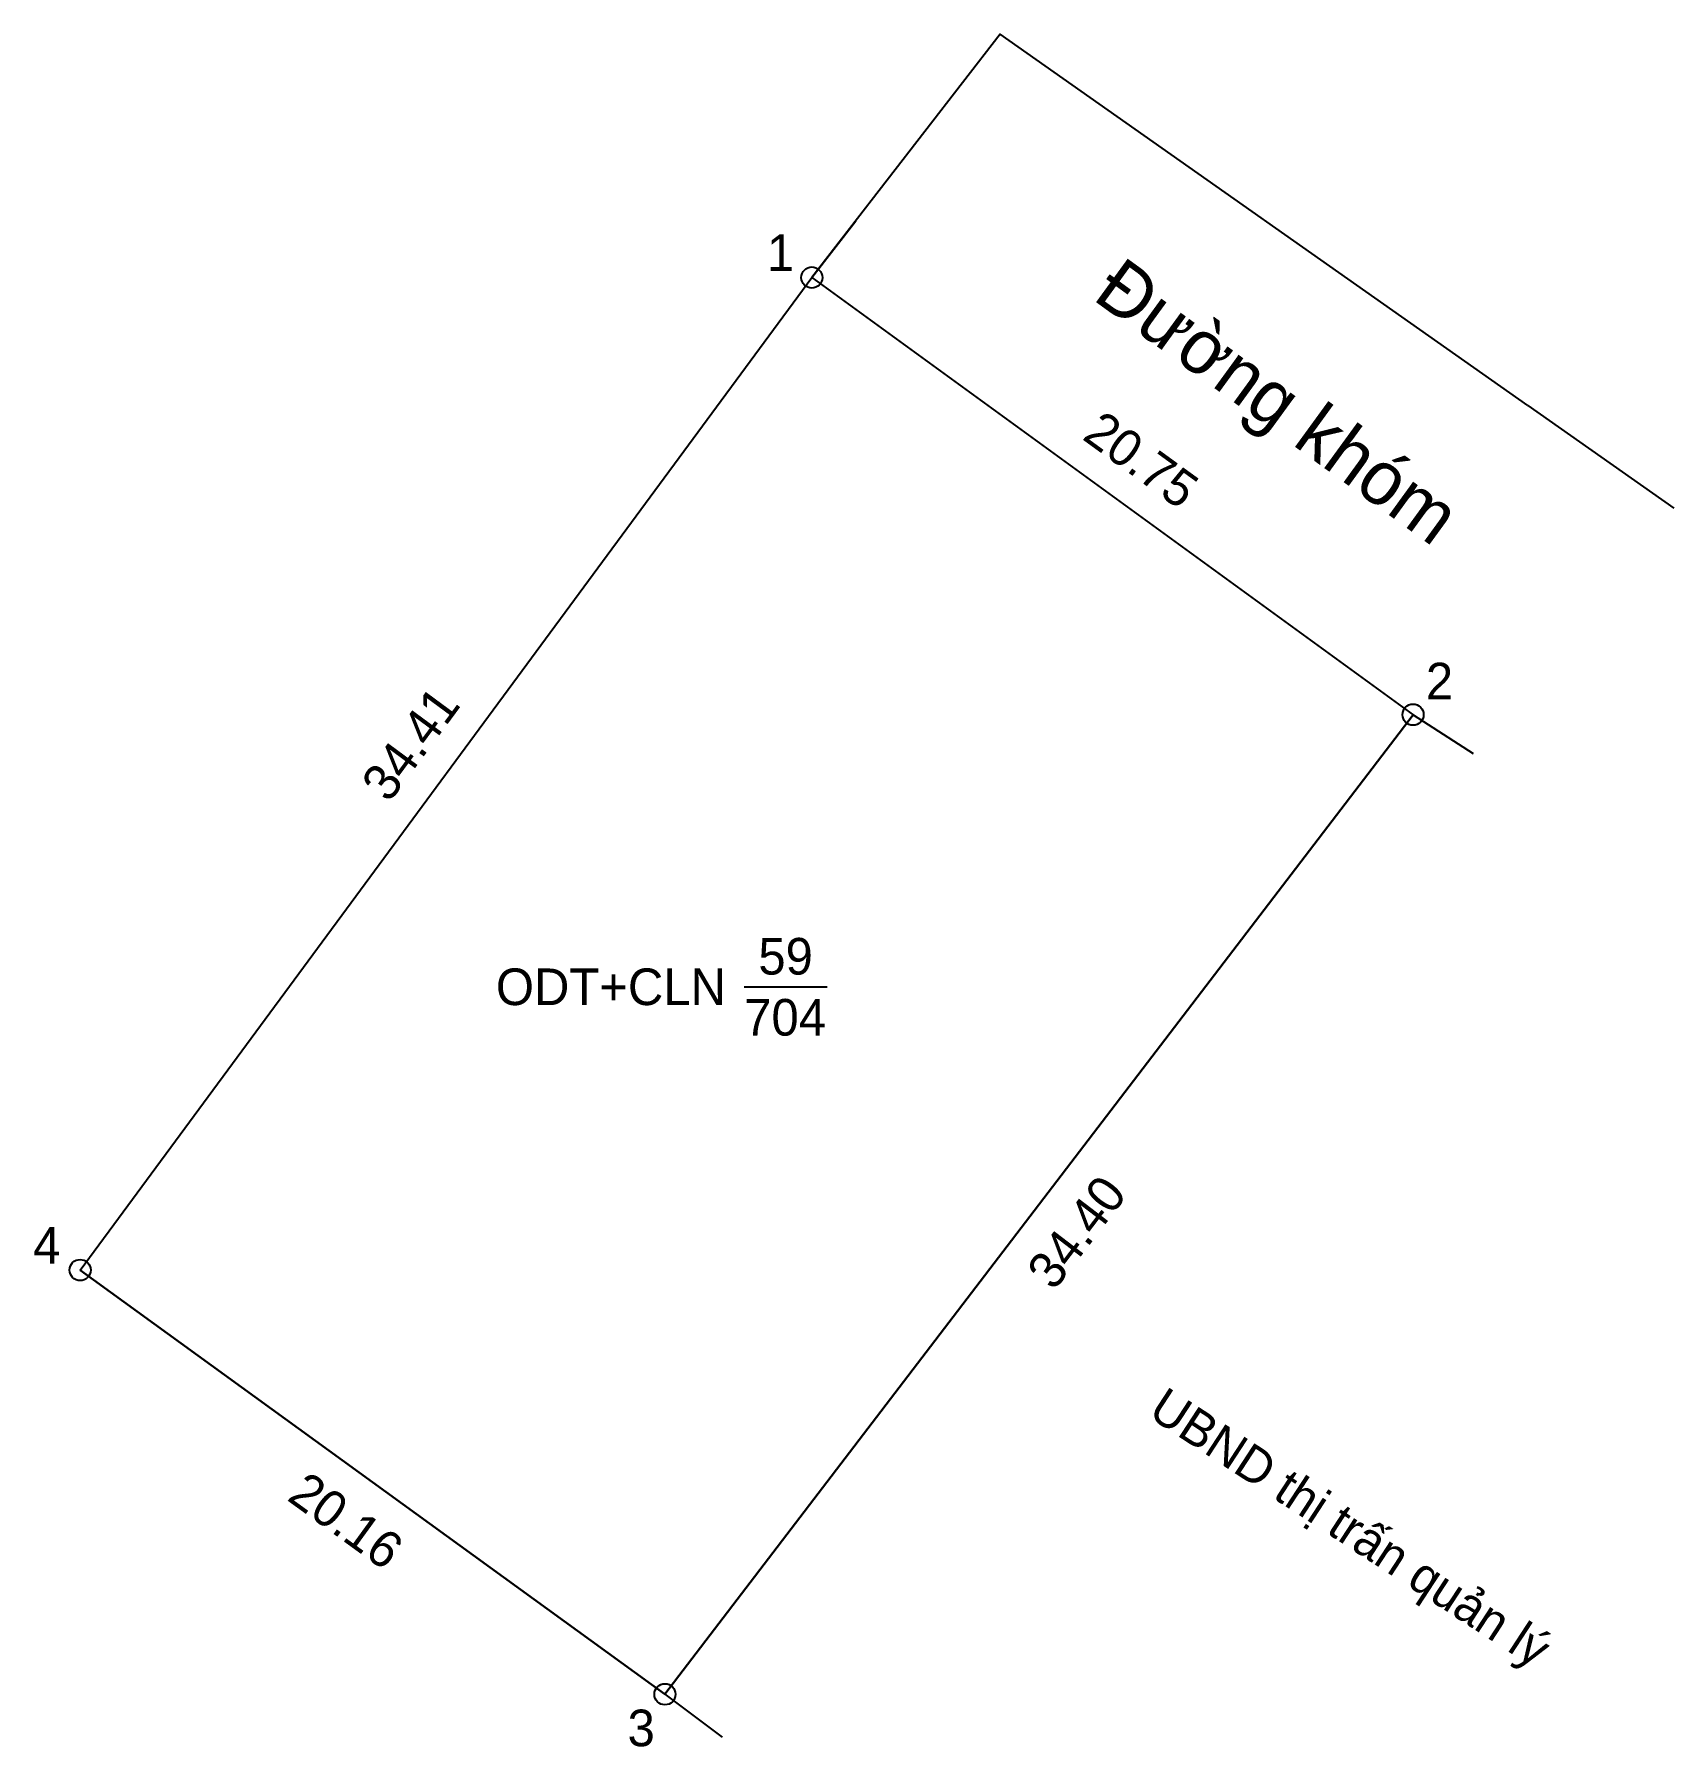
# Model space of a CAD drawing. Extents: x 535602.2 to 535648, y 1839196.5 to 1839244.3.
import ezdxf

# ---------------------------------------------------------------- set-up
doc = ezdxf.new("R2010")
doc.units = 0
for name, color, linetype in [('CanhThua', 7, 'Continuous'), ('ChieuDaiCanhThua', 7, 'Continuous'), ('Level 1', 7, 'Continuous'), ('Level 10', 7, 'Continuous'), ('Level 16', 7, 'Continuous'), ('MocDinhThua', 7, 'Continuous'), ('NhanDiaChinhThua', 7, 'Continuous'), ('SoHieuDinhThua', 7, 'Continuous')]:
    doc.layers.add(name, color=color, linetype=linetype)

msp = doc.modelspace()

# ---------------------------------------------------------------- linework, layer by layer
at = {"layer": 'CanhThua'}
for p, q in [((535603.51, 1839209.83), (535623.93, 1839237.53)), ((535623.93, 1839237.53), (535640.71, 1839225.33)), ((535640.71, 1839225.33), (535619.83, 1839197.99)), ((535619.83, 1839197.99), (535603.51, 1839209.83))]:
    msp.add_line(p, q, dxfattribs=at)
at = {"layer": 'Level 10'}
for p, q in [((535623.93, 1839237.53), (535625.155, 1839239.112)), ((535603.51, 1839209.83), (535623.93, 1839237.53)), ((535623.93, 1839237.53), (535640.71, 1839225.33)), ((535643.91, 1839233.96), (535647.985, 1839231.092)), ((535619.83, 1839197.99), (535640.71, 1839225.33)), ((535640.71, 1839225.33), (535642.383, 1839224.251)), ((535603.51, 1839209.83), (535619.83, 1839197.99)), ((535619.83, 1839197.99), (535621.431, 1839196.791))]:
    msp.add_line(p, q, dxfattribs=at)
msp.add_lwpolyline([(535643.91, 1839233.96), (535629.19, 1839244.32), (535623.93, 1839237.53)], dxfattribs=at)
at = {"layer": 'MocDinhThua'}
for centre in [(535623.93, 1839237.53), (535640.71, 1839225.33), (535603.51, 1839209.83), (535619.83, 1839197.99)]:
    msp.add_circle(centre, 0.295, dxfattribs=at)
at = {"layer": 'NhanDiaChinhThua'}
msp.add_line((535622.043, 1839217.736), (535624.357, 1839217.736), dxfattribs=at)

# ---------------------------------------------------------------- texts
at = {"layer": 'ChieuDaiCanhThua'}
for s, rotation, p in [('20.75', 323.9807, (535631.445, 1839233.039)), ('34.41', 53.6029, (535612.125, 1839222.842)), ('34.40', 52.6304, (535630.686, 1839209.224)), ('20.16', 324.0395, (535609.25, 1839203.43))]:
    msp.add_text(s, height=1.0223, rotation=rotation, dxfattribs=at).set_placement(p)
at = {"layer": 'Level 1'}
msp.add_text('Đường khóm', height=1.5, rotation=323.9807, dxfattribs=at).set_placement((535631.73, 1839236.939))
at = {"layer": 'Level 16'}
msp.add_text('UBND thị trấn quản lý', height=1.00002, rotation=326.8833, dxfattribs=at).set_placement((535633.277, 1839205.762))
at = {"layer": 'NhanDiaChinhThua'}
for s, p in [('59', (535622.438, 1839218.077)), ('ODT+CLN', (535615.113, 1839217.225)), ('704', (535622.044, 1839216.373))]:
    msp.add_text(s, height=1.0223, dxfattribs=at).set_placement(p)
at = {"layer": 'SoHieuDinhThua'}
for s, p in [('1', (535622.678, 1839237.713)), ('2', (535641.067, 1839225.757)), ('4', (535602.198, 1839210.012)), ('3', (535618.788, 1839196.541))]:
    msp.add_text(s, height=1.022, dxfattribs=at).set_placement(p)

doc.saveas('drawing.dxf')
